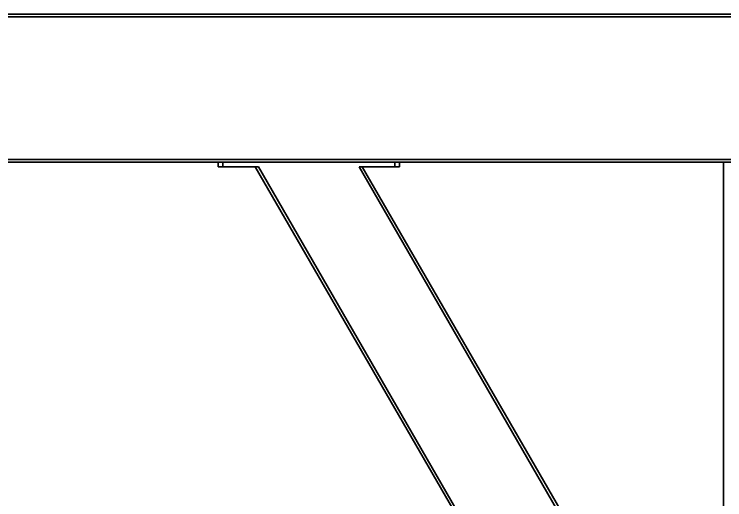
# Model space of a CAD drawing. Header units: millimetres. Extents: x 32496 to 166256, y 3504 to 23939.
# Drawn here: x 43485 to 44251, y 13032 to 13557 of the extents above; entities that cross this region are included whole.
import ezdxf

# ---------------------------------------------------------------- set-up
doc = ezdxf.new("R2010")
doc.units = ezdxf.units.MM
doc.layers.get('0').update_dxf_attribs({"lineweight": 35})

msp = doc.modelspace()

# ---------------------------------------------------------------- linework, layer by layer
at = {"linetype": 'Continuous'}
for p, q in [((52008.64, 13556.575), (40172.64, 13556.575)), ((52132.64, 13553.575), (40172.64, 13553.575)), ((52132.64, 13399.575), (40172.64, 13399.575)), ((52132.64, 13396.575), (40172.64, 13396.575)), ((43704.64, 13396.575), (43704.64, 13391.575)), ((43704.64, 13391.575), (43748.104, 13391.575)), ((43709.64, 13396.575), (43709.64, 13391.575)), ((43709.64, 13396.575), (43895.11, 13396.575)), ((44244.64, 12525.55), (43744.64, 13391.575)), ((44244.64, 12531.55), (43748.104, 13391.575)), ((44244.64, 12719.55), (43856.646, 13391.575)), ((43856.646, 13391.575), (43900.11, 13391.575)), ((44244.64, 12725.55), (43860.11, 13391.575)), ((43895.11, 13396.575), (43895.11, 13391.575)), ((43900.11, 13396.575), (43900.11, 13391.575)), ((44249.64, 13396.575), (44249.64, 12765.112)), ((44349.64, 13396.575), (44249.64, 13396.575))]:
    msp.add_line(p, q, dxfattribs=at)

doc.saveas('drawing.dxf')
